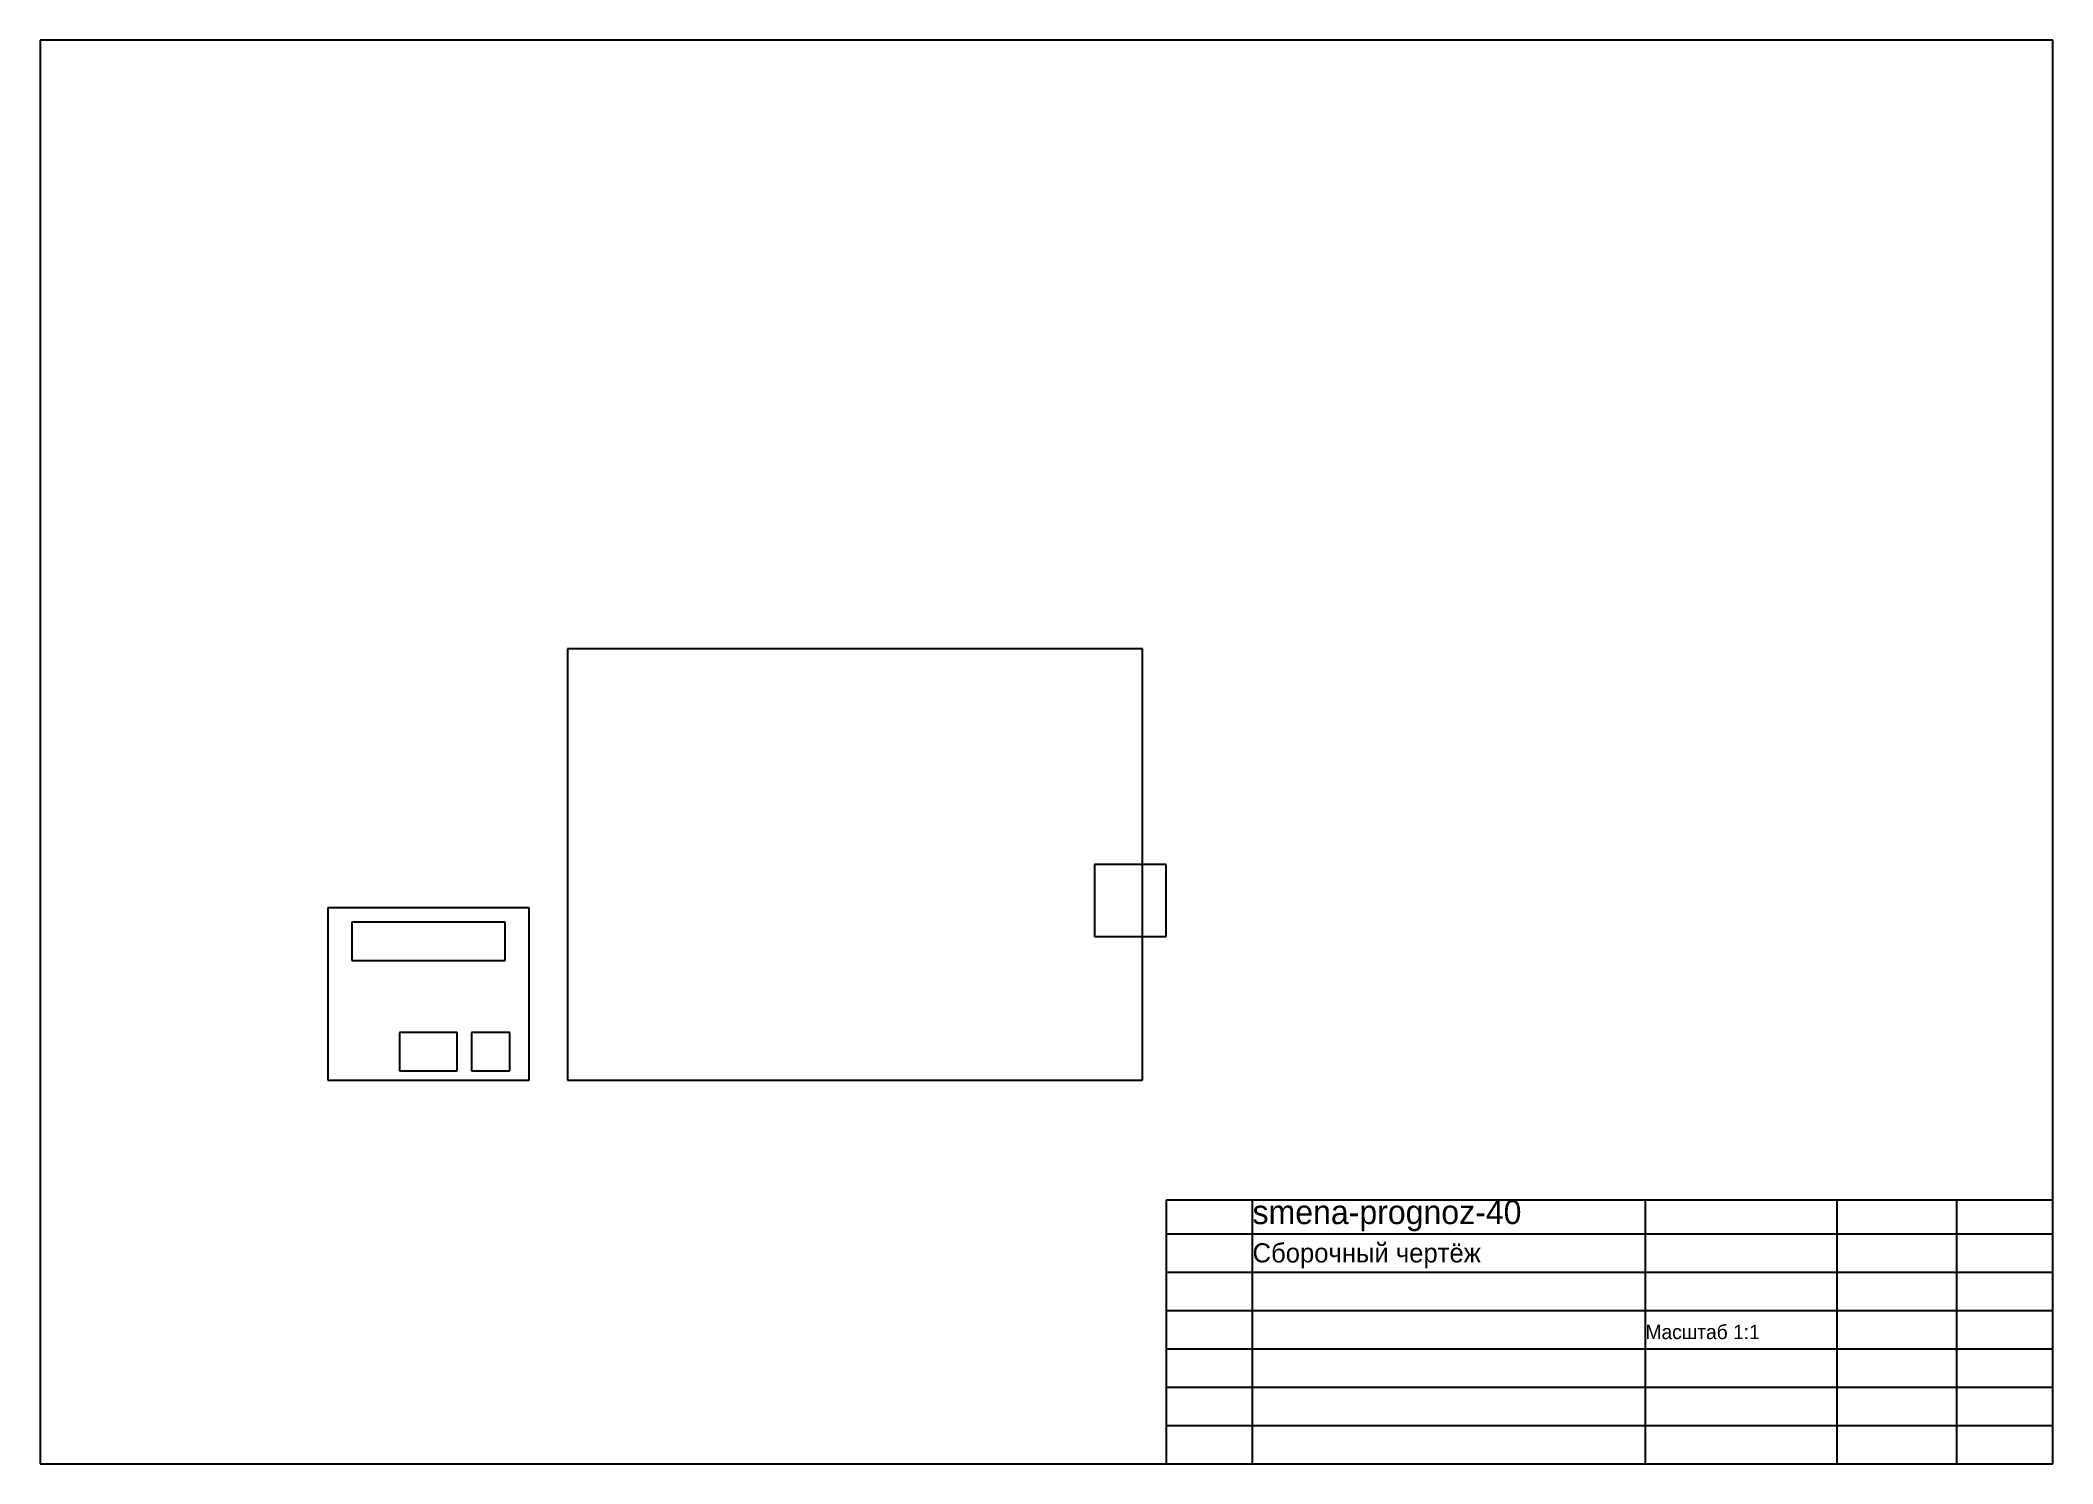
# Model space of a CAD drawing. Header units: metres. Extents: x 0 to 420, y 0 to 297.
import ezdxf

# ---------------------------------------------------------------- set-up
doc = ezdxf.new("R2010")
doc.units = ezdxf.units.M

msp = doc.modelspace()

# ---------------------------------------------------------------- linework, layer by layer
for p, q in [((420, 297), (0, 297)), ((0, 297), (0, 0)), ((420, 0), (420, 297)), ((230, 170), (110, 170)), ((110, 170), (110, 80)), ((230, 170), (110, 170)), ((110, 170), (110, 80)), ((230, 80), (230, 170)), ((230, 80), (230, 170)), ((235, 125), (220, 125)), ((220, 125), (220, 110)), ((235, 110), (235, 125)), ((102, 116), (60, 116)), ((60, 116), (60, 80)), ((102, 116), (60, 116)), ((60, 116), (60, 80)), ((102, 80), (102, 116)), ((102, 80), (102, 116)), ((97, 113), (65, 113)), ((65, 113), (65, 105)), ((97, 105), (97, 113)), ((220, 110), (235, 110)), ((65, 105), (97, 105)), ((87, 90), (75, 90)), ((75, 90), (75, 82)), ((87, 82), (87, 90)), ((98, 90), (90, 90)), ((90, 90), (90, 82)), ((98, 82), (98, 90)), ((60, 80), (102, 80)), ((60, 80), (102, 80)), ((75, 82), (87, 82)), ((90, 82), (98, 82)), ((110, 80), (230, 80)), ((110, 80), (230, 80)), ((420, 55), (235, 55)), ((235, 55), (235, 0)), ((253, 0), (253, 55)), ((335, 0), (335, 55)), ((375, 0), (375, 55)), ((400, 0), (400, 55)), ((420, 0), (420, 55)), ((235, 48), (420, 48)), ((235, 40), (420, 40)), ((235, 32), (420, 32)), ((235, 24), (420, 24)), ((235, 16), (420, 16)), ((235, 8), (420, 8)), ((0, 0), (420, 0)), ((235, 0), (420, 0))]:
    msp.add_line(p, q)

# ---------------------------------------------------------------- texts
for s, height, p in [('smena-prognoz-40', 5, (253, 50)), ('Сборочный чертёж', 4, (253, 42)), ('Масштаб 1:1', 3, (335, 26))]:
    msp.add_text(s, height=height).set_placement(p)

doc.saveas('drawing.dxf')
